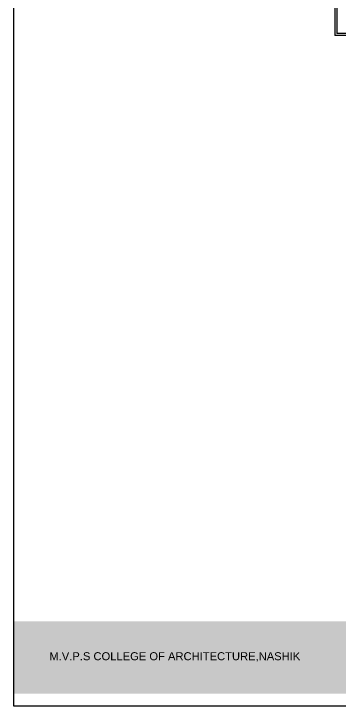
# Model space of a CAD drawing. Header units: millimetres. Extents: x 1521 to 3683, y 1649 to 3322.
# Drawn here: x 2058.37 to 2066.53, y 1649.44 to 1666.75 of the extents above; entities that cross this region are included whole.
import ezdxf

# ---------------------------------------------------------------- set-up
doc = ezdxf.new("R2010")
doc.units = ezdxf.units.MM
doc.header["$LTSCALE"] = 0.1
doc.layers.add('WIN', color=8, linetype='Continuous', lineweight=25)

# ---------------------------------------------------------------- blocks, each defined once
blk = doc.blocks.new('A$C3F6A36EA')
h = blk.add_hatch(color=10)
h.set_gradient(color1=(22, 110, 12), color2=(129, 189, 10), tint=0.46)
h.paths.add_polyline_path([(-44.213, -3.153), (-3.313, -3.153), (-3.313, -4.965), (-44.213, -4.965)])
at = {"color": 0}
blk.add_lwpolyline([(-44.213, 22.5), (-3.313, 22.5), (-3.313, -5.276), (-44.213, -5.276)], close=True, dxfattribs=at)
at = {"insert": (-43.325, -3.928), "char_height": 0.2, "width": 22.63115, "attachment_point": 1}
blk.add_mtext('{\\f@Arial Unicode MS|b0|i0|c0|p34;\\C255;\\c16777215;M.V.P.S COLLEGE OF ARCHITECTURE,NASHIK}', dxfattribs=at)

msp = doc.modelspace()

# ---------------------------------------------------------------- linework, layer by layer
at = {"layer": 'WIN'}
for p, q in [((2066.3985, 1670.1094), (2066.3985, 1666.2044)), ((2066.4485, 1670.0594), (2066.4485, 1666.2544)), ((2071.1885, 1666.2044), (2066.3985, 1666.2044)), ((2071.1885, 1666.2544), (2066.4485, 1666.2544))]:
    msp.add_line(p, q, dxfattribs=at)

# ---------------------------------------------------------------- block references
at = {"color": 0}
msp.add_blockref('A$C3F6A36EA', (2102.5868, 1654.7171), dxfattribs=at)

doc.saveas('drawing.dxf')
